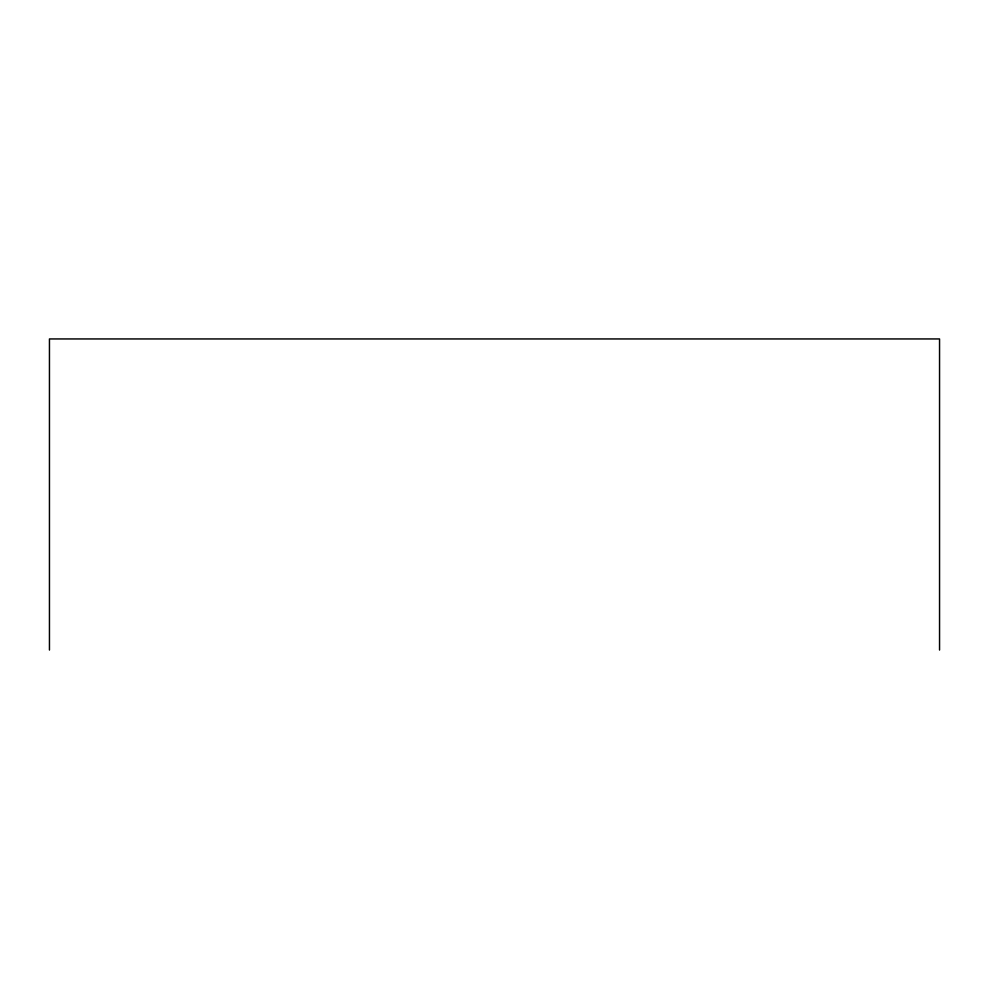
<?xml version="1.0" encoding="UTF-8"?>
<svg xmlns="http://www.w3.org/2000/svg" width="989" height="989" viewBox="0 0 989 989"><rect width="100%" height="100%" fill="white"/><g stroke="black" fill="none" stroke-linecap="round" stroke-linejoin="round"><path stroke-width="1.48" d="M939.55 650.057L939.55 338.943L49.45 338.943L49.45 650.057"/></g></svg>
